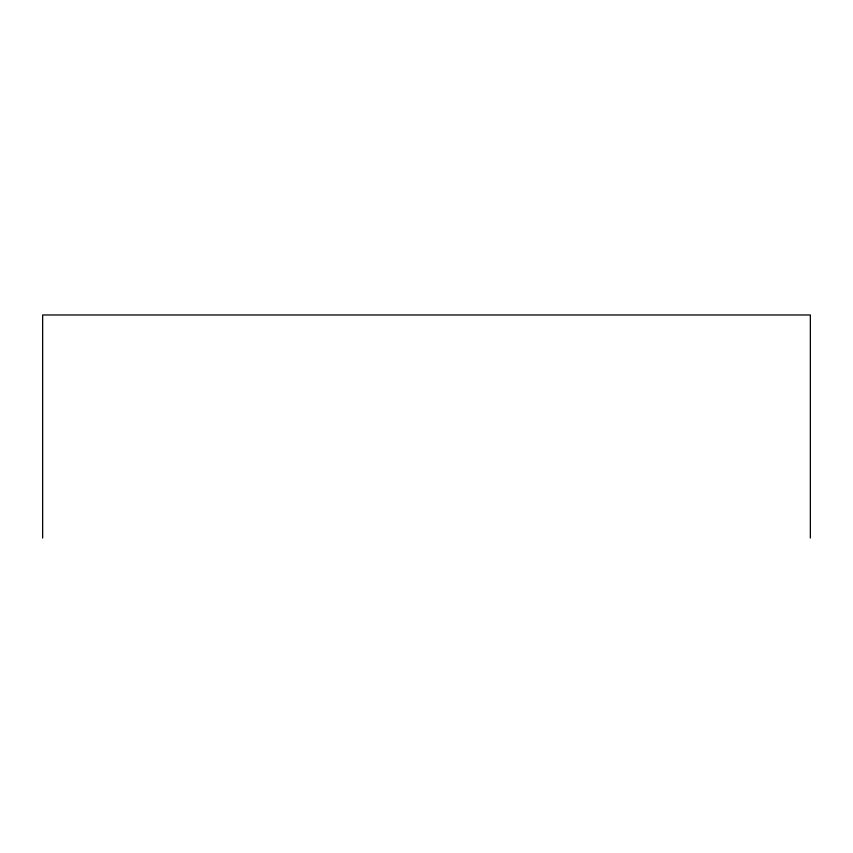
<?xml version="1.0" encoding="UTF-8"?>
<svg xmlns="http://www.w3.org/2000/svg" width="853" height="853" viewBox="0 0 853 853"><rect width="100%" height="100%" fill="white"/><g stroke="black" fill="none" stroke-linecap="round" stroke-linejoin="round"><path stroke-width="1.28" d="M810.35 538.019L810.35 314.981L42.65 314.981L42.65 538.019"/></g></svg>
